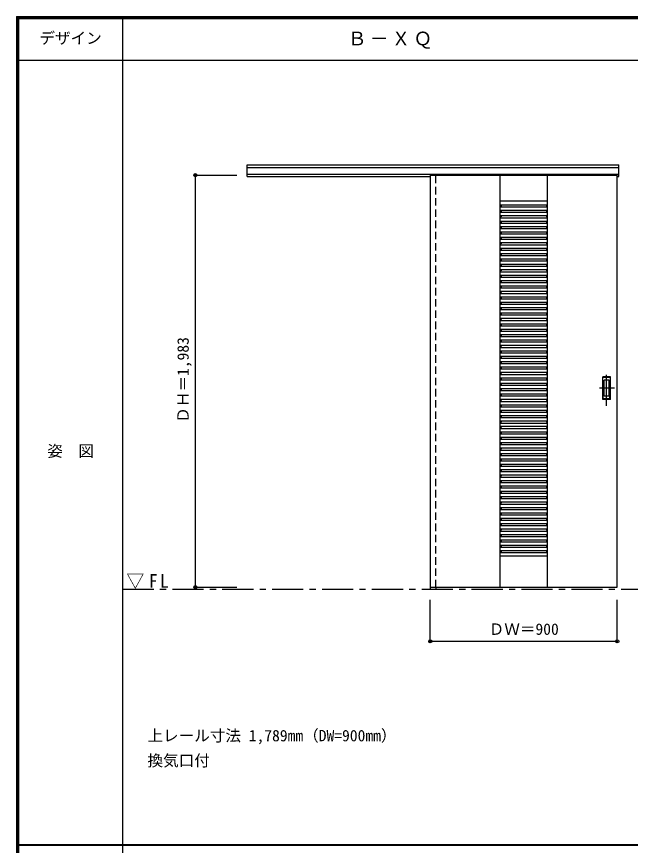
# Model space of a CAD drawing. Units: millimetres, scale not verified. Extents: x -6000 to 5700, y -4307 to 4260.
# Drawn here: x -6000 to -3046, y 186 to 4175 of the extents above; entities that cross this region are included whole.
import ezdxf
from ezdxf.enums import TextEntityAlignment as Align

# ---------------------------------------------------------------- set-up
doc = ezdxf.new("R2010")
doc.units = ezdxf.units.MM
doc.header["$LTSCALE"] = 30
doc.header["$PDMODE"] = 32
doc.header["$PDSIZE"] = 15
doc.linetypes.add('CHAIN1', pattern=[8, 5, -1, 1, -1])
doc.linetypes.add('DASHED1', pattern=[1.8, 1.2, -0.6])
for name, color, linetype in [('0-1_通り芯', 7, 'CHAIN1'), ('0-2_扉', 3, 'Continuous'), ('0-3_仕上げ', 4, 'Continuous'), ('0-4_枠', 3, 'Continuous'), ('0-6_引手', 7, 'Continuous'), ('0-A_文字', 7, 'Continuous'), ('0-B_寸法', 7, 'Continuous'), ('F-1_枠', 6, 'Continuous'), ('F-A_文字', 7, 'Continuous')]:
    doc.layers.add(name, color=color, linetype=linetype)
doc.styles.add('ＭＳ ゴシック', font='')
doc.styles.get('ＭＳ ゴシック').set_extended_font_data('MS Gothic')

msp = doc.modelspace()

# ---------------------------------------------------------------- linework, layer by layer
at = {"layer": '0-1_通り芯'}
msp.add_line((-5490, 1420), (5690, 1420), dxfattribs=at)
at = {"layer": '0-2_扉', "color": 4, "linetype": 'DASHED1'}
msp.add_line((-4009, 3412), (-4009, 3408), dxfattribs=at)
at = {"layer": '0-2_扉'}
for q in [(-4009, 1429), (-3109, 3412)]:
    msp.add_line((-4009, 3412), q, dxfattribs=at)
msp.add_lwpolyline([(-4009, 1429), (-3109, 1429), (-3109, 3412)], dxfattribs=at)
at = {"layer": '0-3_仕上げ', "color": 7}
for p, q in [((-3673, 1429), (-3673, 3412)), ((-3445, 1429), (-3445, 3412)), ((-3673, 3289), (-3445, 3289)), ((-3673, 1579), (-3445, 1579))]:
    msp.add_line(p, q, dxfattribs=at)
at = {"layer": '0-3_仕上げ'}
for p, q in [((-3673, 3269), (-3445, 3269)), ((-3673, 3262.58), (-3668, 3262.58)), ((-3673, 3259), (-3445, 3259)), ((-3673, 3243), (-3445, 3243)), ((-3673, 3236.58), (-3668, 3236.58)), ((-3673, 3233), (-3445, 3233)), ((-3668, 3269), (-3668, 3262.58)), ((-3668, 3243), (-3668, 3236.58)), ((-3450, 3269), (-3450, 3262.58)), ((-3450, 3262.58), (-3445, 3262.58)), ((-3450, 3243), (-3450, 3236.58)), ((-3450, 3236.58), (-3445, 3236.58)), ((-3673, 3217), (-3445, 3217)), ((-3673, 3210.58), (-3668, 3210.58)), ((-3673, 3207), (-3445, 3207)), ((-3668, 3217), (-3668, 3210.58)), ((-3450, 3217), (-3450, 3210.58)), ((-3450, 3210.58), (-3445, 3210.58)), ((-3673, 3191), (-3445, 3191)), ((-3673, 3184.58), (-3668, 3184.58)), ((-3673, 3181), (-3445, 3181)), ((-3673, 3165), (-3445, 3165)), ((-3673, 3158.58), (-3668, 3158.58)), ((-3673, 3155), (-3445, 3155)), ((-3668, 3191), (-3668, 3184.58)), ((-3668, 3165), (-3668, 3158.58)), ((-3450, 3191), (-3450, 3184.58)), ((-3450, 3184.58), (-3445, 3184.58)), ((-3450, 3165), (-3450, 3158.58)), ((-3450, 3158.58), (-3445, 3158.58)), ((-3673, 3139), (-3445, 3139)), ((-3673, 3132.58), (-3668, 3132.58)), ((-3673, 3129), (-3445, 3129)), ((-3673, 3113), (-3445, 3113)), ((-3668, 3139), (-3668, 3132.58)), ((-3668, 3113), (-3668, 3106.58)), ((-3450, 3139), (-3450, 3132.58)), ((-3450, 3132.58), (-3445, 3132.58)), ((-3450, 3113), (-3450, 3106.58)), ((-3673, 3106.58), (-3668, 3106.58)), ((-3673, 3103), (-3445, 3103)), ((-3673, 3087), (-3445, 3087)), ((-3673, 3080.58), (-3668, 3080.58)), ((-3673, 3077), (-3445, 3077)), ((-3668, 3087), (-3668, 3080.58)), ((-3450, 3106.58), (-3445, 3106.58)), ((-3450, 3087), (-3450, 3080.58)), ((-3450, 3080.58), (-3445, 3080.58)), ((-3673, 3061), (-3445, 3061)), ((-3673, 3054.58), (-3668, 3054.58)), ((-3673, 3051), (-3445, 3051)), ((-3673, 3035), (-3445, 3035)), ((-3668, 3061), (-3668, 3054.58)), ((-3668, 3035), (-3668, 3028.58)), ((-3450, 3061), (-3450, 3054.58)), ((-3450, 3054.58), (-3445, 3054.58)), ((-3450, 3035), (-3450, 3028.58)), ((-3673, 3028.58), (-3668, 3028.58)), ((-3673, 3025), (-3445, 3025)), ((-3673, 3009), (-3445, 3009)), ((-3673, 3002.58), (-3668, 3002.58)), ((-3673, 2999), (-3445, 2999)), ((-3668, 3009), (-3668, 3002.58)), ((-3450, 3028.58), (-3445, 3028.58)), ((-3450, 3009), (-3450, 3002.58)), ((-3450, 3002.58), (-3445, 3002.58)), ((-3673, 2983), (-3445, 2983)), ((-3673, 2976.58), (-3668, 2976.58)), ((-3673, 2973), (-3445, 2973)), ((-3673, 2957), (-3445, 2957)), ((-3668, 2983), (-3668, 2976.58)), ((-3668, 2957), (-3668, 2950.58)), ((-3450, 2983), (-3450, 2976.58)), ((-3450, 2976.58), (-3445, 2976.58)), ((-3450, 2957), (-3450, 2950.58)), ((-3673, 2950.58), (-3668, 2950.58)), ((-3673, 2947), (-3445, 2947)), ((-3673, 2931), (-3445, 2931)), ((-3673, 2924.58), (-3668, 2924.58)), ((-3673, 2921), (-3445, 2921)), ((-3668, 2931), (-3668, 2924.58)), ((-3450, 2950.58), (-3445, 2950.58)), ((-3450, 2931), (-3450, 2924.58)), ((-3450, 2924.58), (-3445, 2924.58)), ((-3673, 2905), (-3445, 2905)), ((-3673, 2898.58), (-3668, 2898.58)), ((-3673, 2895), (-3445, 2895)), ((-3673, 2879), (-3445, 2879)), ((-3673, 2872.58), (-3668, 2872.58)), ((-3668, 2905), (-3668, 2898.58)), ((-3668, 2879), (-3668, 2872.58)), ((-3450, 2905), (-3450, 2898.58)), ((-3450, 2898.58), (-3445, 2898.58)), ((-3450, 2879), (-3450, 2872.58)), ((-3450, 2872.58), (-3445, 2872.58)), ((-3673, 2869), (-3445, 2869)), ((-3673, 2853), (-3445, 2853)), ((-3673, 2846.58), (-3668, 2846.58)), ((-3673, 2843), (-3445, 2843)), ((-3668, 2853), (-3668, 2846.58)), ((-3450, 2853), (-3450, 2846.58)), ((-3450, 2846.58), (-3445, 2846.58)), ((-3673, 2827), (-3445, 2827)), ((-3673, 2820.58), (-3668, 2820.58)), ((-3673, 2817), (-3445, 2817)), ((-3673, 2801), (-3445, 2801)), ((-3673, 2794.58), (-3668, 2794.58)), ((-3668, 2827), (-3668, 2820.58)), ((-3668, 2801), (-3668, 2794.58)), ((-3450, 2827), (-3450, 2820.58)), ((-3450, 2820.58), (-3445, 2820.58)), ((-3450, 2801), (-3450, 2794.58)), ((-3450, 2794.58), (-3445, 2794.58)), ((-3673, 2791), (-3445, 2791)), ((-3673, 2775), (-3445, 2775)), ((-3673, 2768.58), (-3668, 2768.58)), ((-3673, 2765), (-3445, 2765)), ((-3668, 2775), (-3668, 2768.58)), ((-3450, 2775), (-3450, 2768.58)), ((-3450, 2768.58), (-3445, 2768.58)), ((-3673, 2749), (-3445, 2749)), ((-3673, 2742.58), (-3668, 2742.58)), ((-3673, 2739), (-3445, 2739)), ((-3673, 2723), (-3445, 2723)), ((-3673, 2716.58), (-3668, 2716.58)), ((-3673, 2713), (-3445, 2713)), ((-3668, 2749), (-3668, 2742.58)), ((-3668, 2723), (-3668, 2716.58)), ((-3450, 2749), (-3450, 2742.58)), ((-3450, 2742.58), (-3445, 2742.58)), ((-3450, 2723), (-3450, 2716.58)), ((-3450, 2716.58), (-3445, 2716.58)), ((-3673, 2697), (-3445, 2697)), ((-3673, 2690.58), (-3668, 2690.58)), ((-3673, 2687), (-3445, 2687)), ((-3668, 2697), (-3668, 2690.58)), ((-3450, 2697), (-3450, 2690.58)), ((-3450, 2690.58), (-3445, 2690.58)), ((-3673, 2671), (-3445, 2671)), ((-3673, 2664.58), (-3668, 2664.58)), ((-3673, 2661), (-3445, 2661)), ((-3673, 2645), (-3445, 2645)), ((-3673, 2638.58), (-3668, 2638.58)), ((-3673, 2635), (-3445, 2635)), ((-3668, 2671), (-3668, 2664.58)), ((-3668, 2645), (-3668, 2638.58)), ((-3450, 2671), (-3450, 2664.58)), ((-3450, 2664.58), (-3445, 2664.58)), ((-3450, 2645), (-3450, 2638.58)), ((-3450, 2638.58), (-3445, 2638.58)), ((-3673, 2619), (-3445, 2619)), ((-3673, 2612.58), (-3668, 2612.58)), ((-3673, 2609), (-3445, 2609)), ((-3673, 2593), (-3445, 2593)), ((-3668, 2619), (-3668, 2612.58)), ((-3668, 2593), (-3668, 2586.58)), ((-3450, 2619), (-3450, 2612.58)), ((-3450, 2612.58), (-3445, 2612.58)), ((-3450, 2593), (-3450, 2586.58)), ((-3673, 2586.58), (-3668, 2586.58)), ((-3673, 2583), (-3445, 2583)), ((-3673, 2567), (-3445, 2567)), ((-3673, 2560.58), (-3668, 2560.58)), ((-3673, 2557), (-3445, 2557)), ((-3668, 2567), (-3668, 2560.58)), ((-3450, 2586.58), (-3445, 2586.58)), ((-3450, 2567), (-3450, 2560.58)), ((-3450, 2560.58), (-3445, 2560.58)), ((-3673, 2541), (-3445, 2541)), ((-3673, 2534.58), (-3668, 2534.58)), ((-3673, 2531), (-3445, 2531)), ((-3673, 2515), (-3445, 2515)), ((-3668, 2541), (-3668, 2534.58)), ((-3668, 2515), (-3668, 2508.58)), ((-3450, 2541), (-3450, 2534.58)), ((-3450, 2534.58), (-3445, 2534.58)), ((-3450, 2515), (-3450, 2508.58)), ((-3673, 2508.58), (-3668, 2508.58)), ((-3673, 2505), (-3445, 2505)), ((-3673, 2489), (-3445, 2489)), ((-3673, 2482.58), (-3668, 2482.58)), ((-3673, 2479), (-3445, 2479)), ((-3668, 2489), (-3668, 2482.58)), ((-3450, 2508.58), (-3445, 2508.58)), ((-3450, 2489), (-3450, 2482.58)), ((-3450, 2482.58), (-3445, 2482.58)), ((-3673, 2463), (-3445, 2463)), ((-3673, 2456.58), (-3668, 2456.58)), ((-3673, 2453), (-3445, 2453)), ((-3673, 2437), (-3445, 2437)), ((-3668, 2463), (-3668, 2456.58)), ((-3668, 2437), (-3668, 2430.58)), ((-3450, 2463), (-3450, 2456.58)), ((-3450, 2456.58), (-3445, 2456.58)), ((-3450, 2437), (-3450, 2430.58)), ((-3673, 2430.58), (-3668, 2430.58)), ((-3673, 2427), (-3445, 2427)), ((-3673, 2411), (-3445, 2411)), ((-3673, 2404.58), (-3668, 2404.58)), ((-3673, 2401), (-3445, 2401)), ((-3668, 2411), (-3668, 2404.58)), ((-3450, 2430.58), (-3445, 2430.58)), ((-3450, 2411), (-3450, 2404.58)), ((-3450, 2404.58), (-3445, 2404.58)), ((-3673, 2385), (-3445, 2385)), ((-3673, 2378.58), (-3668, 2378.58)), ((-3673, 2375), (-3445, 2375)), ((-3673, 2359), (-3445, 2359)), ((-3668, 2385), (-3668, 2378.58)), ((-3668, 2359), (-3668, 2352.58)), ((-3450, 2385), (-3450, 2378.58)), ((-3450, 2378.58), (-3445, 2378.58)), ((-3450, 2359), (-3450, 2352.58)), ((-3673, 2352.58), (-3668, 2352.58)), ((-3673, 2349), (-3445, 2349)), ((-3673, 2333), (-3445, 2333)), ((-3673, 2326.58), (-3668, 2326.58)), ((-3673, 2323), (-3445, 2323)), ((-3668, 2333), (-3668, 2326.58)), ((-3450, 2352.58), (-3445, 2352.58)), ((-3450, 2333), (-3450, 2326.58)), ((-3450, 2326.58), (-3445, 2326.58)), ((-3673, 2307), (-3445, 2307)), ((-3673, 2300.58), (-3668, 2300.58)), ((-3673, 2297), (-3445, 2297)), ((-3673, 2281), (-3445, 2281)), ((-3673, 2274.58), (-3668, 2274.58)), ((-3668, 2307), (-3668, 2300.58)), ((-3668, 2281), (-3668, 2274.58)), ((-3450, 2307), (-3450, 2300.58)), ((-3450, 2300.58), (-3445, 2300.58)), ((-3450, 2281), (-3450, 2274.58)), ((-3450, 2274.58), (-3445, 2274.58)), ((-3673, 2271), (-3445, 2271)), ((-3673, 2255), (-3445, 2255)), ((-3673, 2248.58), (-3668, 2248.58)), ((-3673, 2245), (-3445, 2245)), ((-3668, 2255), (-3668, 2248.58)), ((-3450, 2255), (-3450, 2248.58)), ((-3450, 2248.58), (-3445, 2248.58)), ((-3673, 2229), (-3445, 2229)), ((-3673, 2222.58), (-3668, 2222.58)), ((-3673, 2219), (-3445, 2219)), ((-3673, 2203), (-3445, 2203)), ((-3673, 2196.58), (-3668, 2196.58)), ((-3668, 2229), (-3668, 2222.58)), ((-3668, 2203), (-3668, 2196.58)), ((-3450, 2229), (-3450, 2222.58)), ((-3450, 2222.58), (-3445, 2222.58)), ((-3450, 2203), (-3450, 2196.58)), ((-3450, 2196.58), (-3445, 2196.58)), ((-3673, 2193), (-3445, 2193)), ((-3673, 2177), (-3445, 2177)), ((-3673, 2170.58), (-3668, 2170.58)), ((-3673, 2167), (-3445, 2167)), ((-3668, 2177), (-3668, 2170.58)), ((-3450, 2177), (-3450, 2170.58)), ((-3450, 2170.58), (-3445, 2170.58)), ((-3673, 2151), (-3445, 2151)), ((-3673, 2144.58), (-3668, 2144.58)), ((-3673, 2141), (-3445, 2141)), ((-3673, 2125), (-3445, 2125)), ((-3673, 2118.58), (-3668, 2118.58)), ((-3673, 2115), (-3445, 2115)), ((-3668, 2151), (-3668, 2144.58)), ((-3668, 2125), (-3668, 2118.58)), ((-3450, 2151), (-3450, 2144.58)), ((-3450, 2144.58), (-3445, 2144.58)), ((-3450, 2125), (-3450, 2118.58)), ((-3450, 2118.58), (-3445, 2118.58)), ((-3673, 2099), (-3445, 2099)), ((-3673, 2092.58), (-3668, 2092.58)), ((-3673, 2089), (-3445, 2089)), ((-3668, 2099), (-3668, 2092.58)), ((-3450, 2099), (-3450, 2092.58)), ((-3450, 2092.58), (-3445, 2092.58)), ((-3673, 2073), (-3445, 2073)), ((-3673, 2066.58), (-3668, 2066.58)), ((-3673, 2063), (-3445, 2063)), ((-3673, 2047), (-3445, 2047)), ((-3673, 2040.58), (-3668, 2040.58)), ((-3673, 2037), (-3445, 2037)), ((-3668, 2073), (-3668, 2066.58)), ((-3668, 2047), (-3668, 2040.58)), ((-3450, 2073), (-3450, 2066.58)), ((-3450, 2066.58), (-3445, 2066.58)), ((-3450, 2047), (-3450, 2040.58)), ((-3450, 2040.58), (-3445, 2040.58)), ((-3673, 2021), (-3445, 2021)), ((-3673, 2014.58), (-3668, 2014.58)), ((-3673, 2011), (-3445, 2011)), ((-3673, 1995), (-3445, 1995)), ((-3668, 2021), (-3668, 2014.58)), ((-3668, 1995), (-3668, 1988.58)), ((-3450, 2021), (-3450, 2014.58)), ((-3450, 2014.58), (-3445, 2014.58)), ((-3450, 1995), (-3450, 1988.58)), ((-3673, 1988.58), (-3668, 1988.58)), ((-3673, 1985), (-3445, 1985)), ((-3673, 1969), (-3445, 1969)), ((-3673, 1962.58), (-3668, 1962.58)), ((-3673, 1959), (-3445, 1959)), ((-3668, 1969), (-3668, 1962.58)), ((-3450, 1988.58), (-3445, 1988.58)), ((-3450, 1969), (-3450, 1962.58)), ((-3450, 1962.58), (-3445, 1962.58)), ((-3673, 1943), (-3445, 1943)), ((-3673, 1936.58), (-3668, 1936.58)), ((-3673, 1933), (-3445, 1933)), ((-3673, 1917), (-3445, 1917)), ((-3668, 1943), (-3668, 1936.58)), ((-3668, 1917), (-3668, 1910.58)), ((-3450, 1943), (-3450, 1936.58)), ((-3450, 1936.58), (-3445, 1936.58)), ((-3450, 1917), (-3450, 1910.58)), ((-3673, 1910.58), (-3668, 1910.58)), ((-3673, 1907), (-3445, 1907)), ((-3673, 1891), (-3445, 1891)), ((-3673, 1884.58), (-3668, 1884.58)), ((-3673, 1881), (-3445, 1881)), ((-3668, 1891), (-3668, 1884.58)), ((-3450, 1910.58), (-3445, 1910.58)), ((-3450, 1891), (-3450, 1884.58)), ((-3450, 1884.58), (-3445, 1884.58)), ((-3673, 1865), (-3445, 1865)), ((-3673, 1858.58), (-3668, 1858.58)), ((-3673, 1855), (-3445, 1855)), ((-3673, 1839), (-3445, 1839)), ((-3668, 1865), (-3668, 1858.58)), ((-3668, 1839), (-3668, 1832.58)), ((-3450, 1865), (-3450, 1858.58)), ((-3450, 1858.58), (-3445, 1858.58)), ((-3450, 1839), (-3450, 1832.58)), ((-3673, 1832.58), (-3668, 1832.58)), ((-3673, 1829), (-3445, 1829)), ((-3673, 1813), (-3445, 1813)), ((-3673, 1806.58), (-3668, 1806.58)), ((-3673, 1803), (-3445, 1803)), ((-3668, 1813), (-3668, 1806.58)), ((-3450, 1832.58), (-3445, 1832.58)), ((-3450, 1813), (-3450, 1806.58)), ((-3450, 1806.58), (-3445, 1806.58)), ((-3673, 1787), (-3445, 1787)), ((-3673, 1780.58), (-3668, 1780.58)), ((-3673, 1777), (-3445, 1777)), ((-3673, 1761), (-3445, 1761)), ((-3668, 1787), (-3668, 1780.58)), ((-3668, 1761), (-3668, 1754.58)), ((-3450, 1787), (-3450, 1780.58)), ((-3450, 1780.58), (-3445, 1780.58)), ((-3450, 1761), (-3450, 1754.58)), ((-3673, 1754.58), (-3668, 1754.58)), ((-3673, 1751), (-3445, 1751)), ((-3673, 1735), (-3445, 1735)), ((-3673, 1728.58), (-3668, 1728.58)), ((-3673, 1725), (-3445, 1725)), ((-3668, 1735), (-3668, 1728.58)), ((-3450, 1754.58), (-3445, 1754.58)), ((-3450, 1735), (-3450, 1728.58)), ((-3450, 1728.58), (-3445, 1728.58)), ((-3673, 1709), (-3445, 1709)), ((-3673, 1702.58), (-3668, 1702.58)), ((-3673, 1699), (-3445, 1699)), ((-3673, 1683), (-3445, 1683)), ((-3673, 1676.58), (-3668, 1676.58)), ((-3668, 1709), (-3668, 1702.58)), ((-3668, 1683), (-3668, 1676.58)), ((-3450, 1709), (-3450, 1702.58)), ((-3450, 1702.58), (-3445, 1702.58)), ((-3450, 1683), (-3450, 1676.58)), ((-3450, 1676.58), (-3445, 1676.58)), ((-3673, 1673), (-3445, 1673)), ((-3673, 1657), (-3445, 1657)), ((-3673, 1650.58), (-3668, 1650.58)), ((-3673, 1647), (-3445, 1647)), ((-3668, 1657), (-3668, 1650.58)), ((-3450, 1657), (-3450, 1650.58)), ((-3450, 1650.58), (-3445, 1650.58)), ((-3673, 1631), (-3445, 1631)), ((-3673, 1624.58), (-3668, 1624.58)), ((-3673, 1621), (-3445, 1621)), ((-3673, 1605), (-3445, 1605)), ((-3673, 1598.58), (-3668, 1598.58)), ((-3668, 1631), (-3668, 1624.58)), ((-3668, 1605), (-3668, 1598.58)), ((-3450, 1631), (-3450, 1624.58)), ((-3450, 1624.58), (-3445, 1624.58)), ((-3450, 1605), (-3450, 1598.58)), ((-3450, 1598.58), (-3445, 1598.58)), ((-3673, 1595), (-3445, 1595))]:
    msp.add_line(p, q, dxfattribs=at)
at = {"layer": '0-4_枠'}
for p, q in [((-4890, 3462), (-3101, 3462)), ((-4890, 3405), (-4890, 3462)), ((-4890, 3449), (-3101, 3449)), ((-4890, 3417), (-3101, 3417)), ((-4890, 3405), (-4009, 3405)), ((-4010, 3417), (-4010, 1420)), ((-3982, 3412), (-3982, 3417)), ((-4010, 1420), (-3982, 1420)), ((-3982, 1429), (-3982, 1420))]:
    msp.add_line(p, q, dxfattribs=at)
at = {"layer": '0-4_枠', "color": 4, "linetype": 'DASHED1'}
msp.add_line((-3982, 1429), (-3982, 3412), dxfattribs=at)
at = {"layer": '0-4_枠'}
msp.add_lwpolyline([(-3109, 3405), (-3101, 3405), (-3101, 3462)], dxfattribs=at)
at = {"layer": '0-6_引手'}
for p, q in [((-3141, 2441.5), (-3179, 2441.5)), ((-3179, 2331.5), (-3179, 2441.5)), ((-3141, 2331.5), (-3141, 2441.5)), ((-3147.5, 2425.5), (-3172.5, 2425.5)), ((-3172.5, 2347.5), (-3172.5, 2425.5)), ((-3147.5, 2347.5), (-3147.5, 2425.5)), ((-3141, 2331.5), (-3179, 2331.5)), ((-3147.5, 2347.5), (-3172.5, 2347.5))]:
    msp.add_line(p, q, dxfattribs=at)
at = {"layer": '0-6_引手', "linetype": 'DASHED1'}
for p, q in [((-3176, 2335.5), (-3176, 2437.5)), ((-3144, 2335.5), (-3176, 2335.5))]:
    msp.add_line(p, q, dxfattribs=at)
at = {"layer": '0-6_引手', "linetype": 'CHAIN1'}
for p, q in [((-3160, 2301.27), (-3160, 2472.12)), ((-3121.93, 2386.5), (-3194.44, 2386.5))]:
    msp.add_line(p, q, dxfattribs=at)
at = {"layer": '0-6_引手', "linetype": 'DASHED1'}
msp.add_lwpolyline([(-3144, 2335.5), (-3144, 2437.5), (-3176, 2437.5)], dxfattribs=at)
at = {"layer": '0-B_寸法', "color": 4}
for p, q in [((-5140, 3412), (-5140, 1429)), ((-5140, 3412), (-4940, 3412)), ((-5140, 1429), (-4940, 1429)), ((-4009, 1168), (-4009, 1368)), ((-3109, 1168), (-3109, 1368)), ((-3109, 1168), (-4009, 1168))]:
    msp.add_line(p, q, dxfattribs=at)
at = {"layer": '0-B_寸法'}
for p in [(-5140, 3412), (-5140, 1429), (-4009, 1168), (-3109, 1168)]:
    msp.add_point(p, dxfattribs=at)
at = {"layer": 'F-1_枠'}
for p, q in [((-6000, 4175), (5700, 4175)), ((-6000, 4175), (-6000, -4205)), ((-6000, 4170), (5700, 4170)), ((-6000, 4165), (5700, 4165)), ((-5995, 4175), (-5995, -4205)), ((-5990, 4175), (-5990, -4205)), ((-5490, 4175), (-5490, -3790)), ((-6000, 3965), (5700, 3965)), ((-6000, 190.5), (5700, 190.5)), ((-6000, 187.5), (5700, 187.5))]:
    msp.add_line(p, q, dxfattribs=at)

# ---------------------------------------------------------------- texts
at = {"layer": '0-A_文字', "style": 'ＭＳ ゴシック'}
for s, p in [('上レール寸法 1,789mm（DW=900mm）', (-5370, 670.5)), ('換気口付', (-5370, 550.5))]:
    msp.add_text(s, height=54.99, dxfattribs=at).set_placement(p, align=Align.BOTTOM_LEFT)
at = {"layer": '0-A_文字', "char_height": 65.98, "attachment_point": 7, "style": 'ＭＳ ゴシック'}
for s, insert in [('\\T1.17;Ｂ－ＸＱ', (-4405.5, 4020)), ('\\T1.26;\\W0.95;▽FL', (-5471.25, 1420))]:
    msp.add_mtext(s, dxfattribs=dict(at, insert=insert))
at = {"layer": '0-B_寸法', "style": 'ＭＳ ゴシック'}
msp.add_text('ＤＨ＝1,983', height=54.99, rotation=90, dxfattribs=at).set_placement((-5155, 2220.25), align=Align.BOTTOM_LEFT)
msp.add_text('ＤＷ＝900', height=54.99, dxfattribs=at).set_placement((-3727.75, 1183), align=Align.BOTTOM_LEFT)
at = {"layer": 'F-A_文字', "style": 'ＭＳ ゴシック'}
for s, p in [('デザイン', (-5890, 4027.5)), ('姿\u3000図', (-5852.5, 2040.25))]:
    msp.add_text(s, height=54.99, dxfattribs=at).set_placement(p, align=Align.BOTTOM_LEFT)

doc.saveas('drawing.dxf')
